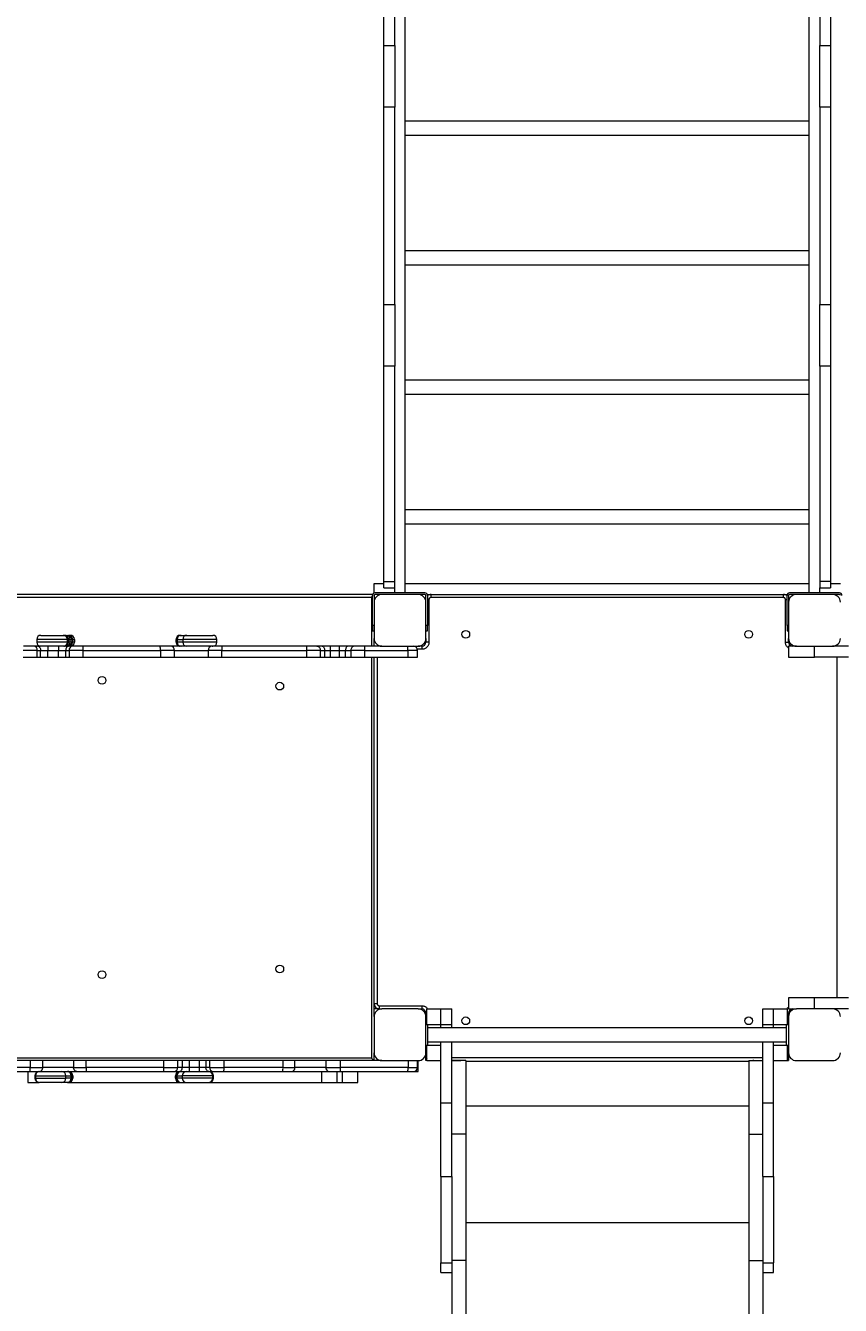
# Model space of a CAD drawing. Header units: millimetres. Extents: x -9110 to 8278, y -6387 to 5914.
# Drawn here: x -1204 to 369, y -1868 to 602 of the extents above; entities that cross this region are included whole.
import ezdxf

# ---------------------------------------------------------------- set-up
doc = ezdxf.new("R2010")
doc.units = ezdxf.units.MM
for name, color, linetype in [('DIKOM_ОБЪЕКТ', 7, 'Continuous'), ('DIKOM_РАЗМЕР_ЗОНА', 7, 'Continuous'), ('DIKOM_РАЗМЕР_ОБЪЕКТА', 7, 'Continuous')]:
    doc.layers.add(name, color=color, linetype=linetype)
doc.styles.add('style1', font='arial.ttf', dxfattribs={"width": 0.8})
doc.dimstyles.new('1-50', dxfattribs={"dimtxt": 300, "dimasz": 200, "dimexe": 100, "dimexo": 0, "dimgap": 100, "dimtad": 1, "dimtxsty": 'style1', "dimcen": 200, "dimclrd": 7, "dimclre": 7, "dimclrt": 7, "dimadec": 1, "dimazin": 2, "dimtfac": 1, "dimtmove": 0, "dimatfit": 2, "dimfxl": 0, "dimlwd": 25, "dimlwe": 18, "dimarcsym": 0})

# ---------------------------------------------------------------- blocks, each defined once
blk = doc.blocks.new('*D9')
at = {"layer": 'Defpoints', "color": 0, "transparency": 16777216}
for p in [(-2194.7, 3914.4), (-7206.9, -3406.5), (-367.7, -3406.5)]:
    blk.add_point(p, dxfattribs=at)
at = {"layer": 'DIKOM_РАЗМЕР_ОБЪЕКТА', "color": 7, "lineweight": 18, "transparency": 16777216}
for p, q in [((-2194.7, 3914.4), (-7306.9, 3914.4)), ((-367.7, -3406.5), (-7306.9, -3406.5))]:
    blk.add_line(p, q, dxfattribs=at)
at = {"layer": 'DIKOM_РАЗМЕР_ОБЪЕКТА', "color": 7, "lineweight": 25, "transparency": 16777216}
blk.add_line((-7206.9, 3714.4), (-7206.9, -3206.5), dxfattribs=at)
at = {"layer": 'DIKOM_РАЗМЕР_ОБЪЕКТА', "color": 7, "transparency": 16777216}
for points in [[(-7240.3, 3714.4), (-7173.6, 3714.4), (-7206.9, 3914.4)], [(-7240.3, -3206.5), (-7173.6, -3206.5), (-7206.9, -3406.5)]]:
    blk.add_solid(points, dxfattribs=at)
at = {"layer": 'DIKOM_РАЗМЕР_ОБЪЕКТА', "color": 7, "transparency": 16777216, "insert": (-7460.2, 292.3), "char_height": 300, "attachment_point": 5, "rotation": 90, "style": 'style1'}
blk.add_mtext('7300', dxfattribs=at)
blk = doc.blocks.new('*D10')
at = {"layer": 'Defpoints', "color": 0, "transparency": 16777216}
for p in [(-3851.3, 5914.4), (-8660.2, -5406.5), (-497.8, -5406.5)]:
    blk.add_point(p, dxfattribs=at)
at = {"layer": 'DIKOM_РАЗМЕР_ЗОНА', "color": 7, "lineweight": 18, "transparency": 16777216}
for p, q in [((-3851.3, 5914.4), (-8760.2, 5914.4)), ((-497.8, -5406.5), (-8760.2, -5406.5))]:
    blk.add_line(p, q, dxfattribs=at)
at = {"layer": 'DIKOM_РАЗМЕР_ЗОНА', "color": 7, "lineweight": 25, "transparency": 16777216}
blk.add_line((-8660.2, 5714.4), (-8660.2, -5206.5), dxfattribs=at)
at = {"layer": 'DIKOM_РАЗМЕР_ЗОНА', "color": 7, "transparency": 16777216}
for points in [[(-8693.5, 5714.4), (-8626.8, 5714.4), (-8660.2, 5914.4)], [(-8693.5, -5206.5), (-8626.8, -5206.5), (-8660.2, -5406.5)]]:
    blk.add_solid(points, dxfattribs=at)
at = {"layer": 'DIKOM_РАЗМЕР_ЗОНА', "color": 7, "transparency": 16777216, "insert": (-8913.4, 268.5), "char_height": 300, "attachment_point": 5, "rotation": 90, "style": 'style1'}
blk.add_mtext('11300', dxfattribs=at)
blk = doc.blocks.new('*D11')
at = {"layer": 'Defpoints', "color": 0, "transparency": 16777216}
for p in [(-6509.9, 304), (6278.2, -1263), (6278.2, -4310)]:
    blk.add_point(p, dxfattribs=at)
at = {"layer": 'DIKOM_РАЗМЕР_ОБЪЕКТА', "color": 7, "lineweight": 18, "transparency": 16777216}
for p, q in [((-6509.9, 304), (-6509.9, -4410)), ((6278.2, -1263), (6278.2, -4410))]:
    blk.add_line(p, q, dxfattribs=at)
at = {"layer": 'DIKOM_РАЗМЕР_ОБЪЕКТА', "color": 7, "lineweight": 25, "transparency": 16777216}
blk.add_line((-6309.9, -4310), (6078.2, -4310), dxfattribs=at)
at = {"layer": 'DIKOM_РАЗМЕР_ОБЪЕКТА', "color": 7, "transparency": 16777216}
for points in [[(-6309.9, -4276.6), (-6309.9, -4343.3), (-6509.9, -4310)], [(6078.2, -4276.6), (6078.2, -4343.3), (6278.2, -4310)]]:
    blk.add_solid(points, dxfattribs=at)
at = {"layer": 'DIKOM_РАЗМЕР_ОБЪЕКТА', "color": 7, "transparency": 16777216, "insert": (-27.3, -4056.8), "char_height": 300, "attachment_point": 5, "style": 'style1'}
blk.add_mtext('12800', dxfattribs=at)

msp = doc.modelspace()

# ---------------------------------------------------------------- linework, layer by layer
at = {"layer": 'DIKOM_ОБЪЕКТ', "color": 7, "linetype": 'Continuous', "lineweight": 15}
for p, q in [((-471.248, -493.032), (-471.248, 1000.968)), ((308.752, -493.032), (308.752, 1000.968)), ((-512.248, 563.492), (-512.248, 979.111)), ((-491.248, 563.492), (-491.248, 979.111)), ((328.752, 979.111), (328.752, 563.492)), ((349.752, 979.111), (349.752, 563.492)), ((-512.248, 563.492), (-491.248, 563.492)), ((-512.248, 444.445), (-512.248, 563.492)), ((-491.248, 563.492), (-491.248, 444.445)), ((328.752, 563.492), (349.752, 563.492)), ((328.752, 444.445), (328.752, 563.492)), ((349.752, 563.492), (349.752, 444.445)), ((-491.248, 444.445), (-512.248, 444.445)), ((-512.248, 63.492), (-512.248, 444.445)), ((-491.248, 63.492), (-491.248, 444.445)), ((349.752, 444.445), (328.752, 444.445)), ((328.752, 444.445), (328.752, 63.492)), ((349.752, 444.445), (349.752, 63.492)), ((308.752, 417.468), (-471.248, 417.468)), ((-471.248, 390.468), (308.752, 390.468)), ((308.752, 167.468), (-471.248, 167.468)), ((-471.248, 140.468), (308.752, 140.468)), ((-512.248, 63.492), (-491.248, 63.492)), ((-512.248, -55.555), (-512.248, 63.492)), ((-491.248, 63.492), (-491.248, -55.555)), ((328.752, 63.492), (349.752, 63.492)), ((328.752, -55.555), (328.752, 63.492)), ((349.752, 63.492), (349.752, -55.555)), ((-491.248, -55.555), (-512.248, -55.555)), ((-512.248, -471.174), (-512.248, -55.555)), ((-491.248, -471.174), (-491.248, -55.555)), ((349.752, -55.555), (328.752, -55.555)), ((328.752, -55.555), (328.752, -471.174)), ((349.752, -55.555), (349.752, -471.174)), ((308.752, -82.532), (-471.248, -82.532)), ((-471.248, -109.532), (308.752, -109.532)), ((308.752, -332.532), (-471.248, -332.532)), ((-471.248, -359.532), (308.752, -359.532)), ((-530.813, -493.283), (-530.813, -475.032)), ((-530.813, -475.032), (-512.248, -475.032)), ((-433.248, -493.032), (-529.248, -493.032)), ((-512.248, -471.174), (-491.248, -471.174)), ((-512.248, -483.032), (-512.248, -471.174)), ((-512.248, -483.032), (-491.248, -483.032)), ((-491.248, -483.032), (-491.248, -471.174)), ((-491.248, -493.032), (-491.248, -483.032)), ((-471.248, -475.032), (308.752, -475.032)), ((366.752, -493.032), (270.752, -493.032)), ((349.752, -471.174), (328.752, -471.174)), ((328.752, -471.174), (328.752, -483.032)), ((328.752, -483.032), (349.752, -483.032)), ((328.752, -493.032), (328.752, -483.032)), ((349.752, -471.174), (349.752, -483.032)), ((349.752, -475.032), (369.187, -475.032)), ((-533.831, -496.032), (-2030.52, -496.032)), ((-2026.248, -501.032), (-536.248, -501.032)), ((-536.248, -501.032), (-536.248, -596.032)), ((-534.248, -556.032), (-534.248, -498.032)), ((-531.248, -498.032), (-531.248, -511.032)), ((-531.248, -511.032), (-531.248, -581.032)), ((-516.248, -496.032), (-529.248, -496.032)), ((-446.248, -496.032), (-516.248, -496.032)), ((-433.248, -496.032), (-446.248, -496.032)), ((-431.248, -511.032), (-431.248, -498.032)), ((-431.248, -581.032), (-431.248, -511.032)), ((-428.665, -496.032), (266.169, -496.032)), ((-428.248, -498.032), (-428.248, -556.032)), ((-425.248, -506.032), (-428.248, -506.032)), ((-425.248, -506.032), (-425.248, -588.032)), ((-421.248, -502.032), (-421.248, -496.032)), ((258.752, -502.032), (-421.248, -502.032)), ((258.752, -502.032), (258.752, -496.032)), ((262.752, -588.032), (262.752, -506.032)), ((262.752, -506.032), (265.752, -506.032)), ((265.752, -556.032), (265.752, -498.032)), ((268.752, -498.032), (268.752, -511.032)), ((268.752, -511.032), (268.752, -581.032)), ((283.752, -496.032), (270.752, -496.032)), ((353.752, -496.032), (283.752, -496.032)), ((366.752, -496.032), (353.752, -496.032)), ((-531.248, -556.032), (-534.248, -556.032)), ((-534.248, -556.032), (-534.248, -566.032)), ((-534.248, -566.032), (-531.248, -566.032)), ((-428.248, -556.032), (-431.248, -556.032)), ((-431.248, -566.032), (-428.248, -566.032)), ((-428.248, -566.032), (-428.248, -556.032)), ((268.752, -556.032), (265.752, -556.032)), ((265.752, -556.032), (265.752, -566.032)), ((265.752, -566.032), (268.752, -566.032)), ((-1182.19, -583.032), (-1182.19, -588.032)), ((-1123.195, -583.032), (-1182.19, -583.032)), ((-1123.195, -588.032), (-1182.19, -588.032)), ((-1131.193, -575.032), (-1128.854, -575.032)), ((-1125.245, -575.032), (-1122.355, -575.032)), ((-1123.195, -588.032), (-1123.195, -583.032)), ((-1123.195, -583.032), (-1120.855, -583.032)), ((-1120.855, -588.032), (-1123.195, -588.032)), ((-1121.221, -575.032), (-1117.562, -575.032)), ((-1120.855, -588.032), (-1120.855, -583.032)), ((-1120.855, -583.032), (-1117.658, -583.032)), ((-1117.658, -588.032), (-1120.855, -588.032)), ((-1117.658, -588.032), (-1117.658, -583.032)), ((-1117.658, -583.032), (-1114.769, -583.032)), ((-1114.769, -588.032), (-1117.658, -588.032)), ((-1114.769, -583.032), (-1114.769, -588.032)), ((-1113.222, -583.032), (-1114.769, -583.032)), ((-1113.222, -588.032), (-1114.769, -588.032)), ((-1113.222, -588.032), (-1113.222, -583.032)), ((-1113.222, -583.032), (-1109.564, -583.032)), ((-1109.564, -588.032), (-1113.222, -588.032)), ((-1109.564, -583.032), (-1109.564, -588.032)), ((-1109.559, -583.032), (-1109.564, -583.032)), ((-1109.559, -588.032), (-1109.564, -588.032)), ((-1109.559, -588.032), (-1109.559, -583.032)), ((-913.406, -583.032), (-913.406, -588.032)), ((-913.366, -583.032), (-913.406, -583.032)), ((-913.366, -588.032), (-913.406, -588.032)), ((-913.366, -588.032), (-913.366, -583.032)), ((-913.366, -583.032), (-911.479, -583.032)), ((-911.479, -588.032), (-913.366, -588.032)), ((-911.479, -583.032), (-911.479, -588.032)), ((-911.438, -583.032), (-911.479, -583.032)), ((-911.438, -588.032), (-911.479, -588.032)), ((-911.438, -583.032), (-900.469, -583.032)), ((-911.438, -588.032), (-911.438, -583.032)), ((-900.469, -588.032), (-911.438, -588.032)), ((-905.377, -575.032), (-903.624, -575.032)), ((-903.449, -575.032), (-892.48, -575.032)), ((-900.469, -583.032), (-900.469, -588.032)), ((-834.514, -583.032), (-900.469, -583.032)), ((-834.514, -588.032), (-900.469, -588.032)), ((-834.514, -588.032), (-834.514, -583.032)), ((-531.248, -596.032), (-531.248, -581.032)), ((-431.248, -581.032), (-431.248, -588.032)), ((-425.248, -588.032), (-431.248, -588.032)), ((262.752, -588.032), (268.752, -588.032)), ((268.752, -588.032), (268.752, -581.032)), ((-1181.139, -604.032), (-1208.193, -604.032)), ((-1208.193, -617.032), (-1181.139, -617.032)), ((-1181.139, -617.032), (-1181.139, -604.032)), ((-1181.139, -604.032), (-1174.797, -604.032)), ((-1181.139, -617.032), (-1174.797, -617.032)), ((-1174.797, -617.032), (-1174.797, -604.032)), ((-1174.797, -604.032), (-1160.927, -604.032)), ((-1174.797, -617.032), (-1160.927, -617.032)), ((-1160.927, -596.032), (-1160.927, -604.032)), ((-1140.122, -596.032), (-1160.927, -596.032)), ((-1160.927, -617.032), (-1160.927, -604.032)), ((-1160.927, -604.032), (-1140.122, -604.032)), ((-1160.927, -617.032), (-1140.122, -617.032)), ((-1140.122, -596.032), (-1140.122, -604.032)), ((-1140.122, -604.032), (-1126.251, -604.032)), ((-1140.122, -617.032), (-1140.122, -604.032)), ((-1140.122, -617.032), (-1126.251, -617.032)), ((-1126.251, -604.032), (-1119.916, -604.032)), ((-1126.251, -617.032), (-1126.251, -604.032)), ((-1126.251, -617.032), (-1119.916, -617.032)), ((-1092.877, -604.032), (-1119.916, -604.032)), ((-1119.916, -604.032), (-1119.916, -617.032)), ((-1119.916, -617.032), (-1092.877, -617.032)), ((-943.901, -596.032), (-1093.091, -596.032)), ((-1092.877, -617.032), (-1092.877, -604.032)), ((-1092.877, -604.032), (-943.687, -604.032)), ((-1092.877, -617.032), (-943.687, -617.032)), ((-943.687, -604.032), (-943.687, -617.032)), ((-916.231, -604.032), (-943.687, -604.032)), ((-943.687, -617.032), (-916.231, -617.032)), ((-916.231, -617.032), (-916.231, -604.032)), ((-916.231, -604.032), (-851.249, -604.032)), ((-916.231, -617.032), (-851.249, -617.032)), ((-825.254, -604.032), (-851.249, -604.032)), ((-851.249, -604.032), (-851.249, -617.032)), ((-851.249, -617.032), (-825.254, -617.032)), ((-825.254, -617.032), (-825.254, -604.032)), ((-825.254, -604.032), (-661.711, -604.032)), ((-825.254, -617.032), (-661.711, -617.032)), ((-661.326, -596.032), (-824.869, -596.032)), ((-634.876, -604.032), (-661.711, -604.032)), ((-661.711, -604.032), (-661.711, -617.032)), ((-661.711, -617.032), (-634.876, -617.032)), ((-634.876, -617.032), (-634.876, -604.032)), ((-634.876, -604.032), (-626.521, -604.032)), ((-634.876, -617.032), (-626.521, -617.032)), ((-626.521, -617.032), (-626.521, -604.032)), ((-626.521, -604.032), (-615.126, -604.032)), ((-626.521, -617.032), (-615.126, -617.032)), ((-598.128, -596.032), (-615.429, -596.032)), ((-615.126, -617.032), (-615.126, -604.032)), ((-615.126, -604.032), (-597.825, -604.032)), ((-615.126, -617.032), (-597.825, -617.032)), ((-597.825, -604.032), (-586.152, -604.032)), ((-597.825, -617.032), (-597.825, -604.032)), ((-597.825, -617.032), (-586.152, -617.032)), ((-586.152, -604.032), (-575.933, -604.032)), ((-586.152, -617.032), (-586.152, -604.032)), ((-586.152, -617.032), (-575.933, -617.032)), ((-549.073, -604.032), (-575.933, -604.032)), ((-575.933, -604.032), (-575.933, -617.032)), ((-575.933, -617.032), (-549.073, -617.032)), ((-516.248, -596.032), (-549.534, -596.032)), ((-549.073, -617.032), (-549.073, -604.032)), ((-549.073, -604.032), (-466.097, -604.032)), ((-549.073, -617.032), (-466.097, -617.032)), ((-536.248, -617.032), (-536.248, -1391.032)), ((-531.248, -1311.032), (-531.248, -617.032)), ((-525.248, -617.032), (-525.248, -1286.032)), ((-516.248, -596.032), (-446.248, -596.032)), ((-466.097, -604.032), (-466.097, -617.032)), ((-447.248, -604.032), (-466.097, -604.032)), ((-466.097, -617.032), (-447.248, -617.032)), ((-439.248, -602.032), (-447.502, -602.032)), ((-447.248, -617.032), (-447.248, -604.032)), ((-439.248, -596.032), (-446.248, -596.032)), ((-439.248, -596.032), (-439.248, -602.032)), ((268.752, -596.032), (268.752, -617.032)), ((283.752, -596.032), (268.752, -596.032)), ((268.752, -617.032), (318.752, -617.032)), ((283.752, -596.032), (353.752, -596.032)), ((318.752, -617.032), (318.752, -596.032)), ((384.497, -617.032), (318.752, -617.032)), ((384.497, -596.032), (353.752, -596.032)), ((362.752, -1275.032), (362.752, -617.032)), ((268.752, -1275.032), (268.752, -1296.032)), ((318.752, -1275.032), (268.752, -1275.032)), ((318.752, -1296.032), (318.752, -1275.032)), ((384.497, -1275.032), (318.752, -1275.032)), ((-525.248, -1286.032), (-531.248, -1286.032)), ((-521.248, -1296.032), (-531.248, -1296.032)), ((-521.248, -1290.032), (-439.248, -1290.032)), ((-521.248, -1290.032), (-521.248, -1296.032)), ((-521.248, -1296.032), (-516.248, -1296.032)), ((-446.248, -1296.032), (-516.248, -1296.032)), ((-446.248, -1296.032), (-439.248, -1296.032)), ((-439.248, -1290.032), (-439.248, -1296.032)), ((-431.248, -1304.032), (-431.248, -1311.032)), ((-429.248, -1304.032), (-431.248, -1304.032)), ((-429.248, -1296.032), (-402.248, -1296.032)), ((-429.248, -1326.032), (-429.248, -1296.032)), ((-402.248, -1326.032), (-402.248, -1296.032)), ((-402.248, -1296.032), (-381.248, -1296.032)), ((-402.248, -1326.032), (-402.248, -1296.032)), ((-381.248, -1326.032), (-381.248, -1296.032)), ((218.752, -1296.032), (239.752, -1296.032)), ((218.752, -1326.032), (218.752, -1296.032)), ((239.752, -1296.032), (266.752, -1296.032)), ((239.752, -1326.032), (239.752, -1296.032)), ((239.752, -1326.032), (239.752, -1296.032)), ((266.752, -1326.032), (266.752, -1296.032)), ((266.752, -1304.032), (268.752, -1304.032)), ((268.752, -1296.032), (283.752, -1296.032)), ((268.752, -1311.032), (268.752, -1304.032)), ((353.752, -1296.032), (283.752, -1296.032)), ((384.497, -1296.032), (353.752, -1296.032)), ((-531.248, -1311.032), (-531.248, -1381.032)), ((-431.248, -1381.032), (-431.248, -1311.032)), ((-431.248, -1326.032), (-427.248, -1326.032)), ((-427.248, -1366.032), (-427.248, -1326.032)), ((-427.248, -1326.032), (-402.248, -1326.032)), ((264.752, -1332.532), (-427.248, -1332.532)), ((-402.248, -1332.532), (-402.248, -1326.032)), ((-402.248, -1326.032), (-381.248, -1326.032)), ((-381.248, -1332.532), (-381.248, -1326.032)), ((218.752, -1326.032), (239.752, -1326.032)), ((218.752, -1332.532), (218.752, -1326.032)), ((239.752, -1332.532), (239.752, -1326.032)), ((239.752, -1326.032), (264.752, -1326.032)), ((264.752, -1326.032), (268.752, -1326.032)), ((264.752, -1366.032), (264.752, -1326.032)), ((268.752, -1311.032), (268.752, -1381.032)), ((-531.248, -1396.032), (-531.248, -1381.032)), ((-431.248, -1366.032), (-427.248, -1366.032)), ((-431.248, -1381.032), (-431.248, -1386.032)), ((-429.248, -1396.029), (-429.248, -1366.029)), ((-427.248, -1359.532), (264.752, -1359.532)), ((-427.248, -1366.029), (-402.248, -1366.029)), ((-402.248, -1366.029), (-402.248, -1359.532)), ((-402.248, -1477.183), (-402.248, -1359.532)), ((-381.248, -1477.183), (-381.248, -1359.532)), ((218.752, -1477.183), (218.752, -1359.532)), ((239.752, -1366.029), (239.752, -1359.532)), ((239.752, -1477.183), (239.752, -1359.532)), ((239.752, -1366.029), (264.752, -1366.029)), ((264.752, -1366.032), (268.752, -1366.032)), ((266.752, -1396.029), (266.752, -1366.029)), ((268.752, -1386.032), (268.752, -1381.032)), ((-536.248, -1391.032), (-2026.248, -1391.032)), ((-1194.927, -1396.032), (-1354.303, -1396.032)), ((-1194.927, -1396.032), (-1194.927, -1409.032)), ((-1170.431, -1396.032), (-1194.927, -1396.032)), ((-1170.431, -1409.032), (-1170.431, -1396.032)), ((-1111.38, -1396.032), (-1170.431, -1396.032)), ((-1111.38, -1396.032), (-1111.38, -1409.032)), ((-1086.932, -1396.032), (-1111.38, -1396.032)), ((-1086.932, -1409.032), (-1086.932, -1396.032)), ((-937.554, -1396.032), (-1086.932, -1396.032)), ((-937.554, -1396.032), (-937.554, -1409.032)), ((-910.236, -1396.032), (-937.554, -1396.032)), ((-910.236, -1409.032), (-910.236, -1396.032)), ((-901.498, -1396.032), (-910.236, -1396.032)), ((-901.498, -1396.032), (-901.498, -1409.032)), ((-888.292, -1396.032), (-901.498, -1396.032)), ((-888.292, -1396.032), (-888.292, -1409.032)), ((-868.688, -1396.032), (-888.292, -1396.032)), ((-868.688, -1396.032), (-868.688, -1409.032)), ((-855.755, -1396.032), (-868.688, -1396.032)), ((-855.755, -1396.032), (-855.755, -1409.032)), ((-848.668, -1396.032), (-855.755, -1396.032)), ((-848.668, -1396.032), (-848.668, -1409.032)), ((-820.852, -1396.032), (-848.668, -1396.032)), ((-820.852, -1409.032), (-820.852, -1396.032)), ((-707.037, -1396.032), (-820.852, -1396.032)), ((-707.037, -1396.032), (-707.037, -1409.032)), ((-683.85, -1396.032), (-707.037, -1396.032)), ((-683.85, -1409.032), (-683.85, -1396.032)), ((-624.546, -1396.032), (-683.85, -1396.032)), ((-624.546, -1396.032), (-624.546, -1409.032)), ((-596.095, -1396.032), (-624.546, -1396.032)), ((-596.095, -1409.032), (-596.095, -1396.032)), ((-516.248, -1396.032), (-596.095, -1396.032)), ((-516.248, -1396.032), (-446.248, -1396.032)), ((-465.71, -1396.032), (-465.71, -1409.032)), ((-447.248, -1409.032), (-447.248, -1396.032)), ((-446.248, -1417.032), (-446.248, -1396.032)), ((-431.248, -1396.032), (-431.248, -1386.032)), ((-429.248, -1386.032), (-431.248, -1386.032)), ((-429.248, -1396.032), (-431.248, -1396.032)), ((-429.248, -1396.029), (-402.248, -1396.029)), ((-429.248, -1396.029), (-429.248, -1396.038)), ((-429.248, -1396.038), (-402.248, -1396.038)), ((-381.248, -1390.032), (218.752, -1390.032)), ((-354.248, -1396.032), (-381.248, -1396.032)), ((-381.248, -1396.032), (-363.748, -1396.032)), ((-363.748, -1396.032), (-363.748, -1394.532)), ((-354.248, -1396.032), (-354.248, -1537.908)), ((191.752, -1397.533), (-354.248, -1397.533)), ((191.752, -1396.032), (218.752, -1396.032)), ((191.752, -1396.032), (191.752, -1537.908)), ((201.252, -1396.032), (201.252, -1394.532)), ((201.252, -1396.032), (218.752, -1396.032)), ((239.752, -1396.029), (266.752, -1396.029)), ((239.752, -1396.038), (266.752, -1396.038)), ((266.752, -1386.032), (268.752, -1386.032)), ((266.752, -1396.029), (266.752, -1396.038)), ((266.752, -1396.032), (268.752, -1396.032)), ((268.752, -1386.032), (268.752, -1396.032)), ((283.752, -1396.032), (353.752, -1396.032)), ((-1354.52, -1417.032), (-1195.144, -1417.032)), ((-1194.927, -1409.032), (-1354.303, -1409.032)), ((-1199.546, -1417.032), (-1199.546, -1438.032)), ((-1194.927, -1409.032), (-1170.431, -1409.032)), ((-1186.009, -1425.032), (-1186.009, -1430.032)), ((-1184.917, -1425.032), (-1186.009, -1425.032)), ((-1184.917, -1430.032), (-1186.009, -1430.032)), ((-1184.96, -1425.032), (-1184.96, -1430.032)), ((-1184.96, -1425.032), (-1125.978, -1425.032)), ((-1184.96, -1430.032), (-1125.978, -1430.032)), ((-1111.38, -1409.032), (-1170.431, -1409.032)), ((-1125.978, -1430.032), (-1125.978, -1425.032)), ((-1125.978, -1425.032), (-1115.53, -1425.032)), ((-1115.53, -1430.032), (-1125.978, -1430.032)), ((-1115.53, -1425.032), (-1115.53, -1430.032)), ((-1115.53, -1425.032), (-1115.512, -1425.032)), ((-1115.53, -1430.032), (-1115.512, -1430.032)), ((-1115.512, -1430.032), (-1115.512, -1425.032)), ((-1115.512, -1425.032), (-1115.084, -1425.032)), ((-1115.084, -1430.032), (-1115.512, -1430.032)), ((-1115.084, -1425.032), (-1115.084, -1430.032)), ((-1115.084, -1425.032), (-1113.881, -1425.032)), ((-1115.084, -1430.032), (-1113.881, -1430.032)), ((-1113.881, -1430.032), (-1113.881, -1425.032)), ((-1113.881, -1425.032), (-1112.716, -1425.032)), ((-1112.716, -1430.032), (-1113.881, -1430.032)), ((-1112.716, -1425.032), (-1112.716, -1430.032)), ((-1112.716, -1425.032), (-1112.696, -1425.032)), ((-1112.716, -1430.032), (-1112.696, -1430.032)), ((-1112.696, -1430.032), (-1112.696, -1425.032)), ((-1111.38, -1409.032), (-1086.932, -1409.032)), ((-937.554, -1409.032), (-1086.932, -1409.032)), ((-1086.703, -1417.032), (-937.325, -1417.032)), ((-937.554, -1409.032), (-910.236, -1409.032)), ((-914.634, -1425.032), (-914.634, -1430.032)), ((-914.614, -1425.032), (-914.634, -1425.032)), ((-914.614, -1430.032), (-914.634, -1430.032)), ((-914.614, -1425.032), (-913.449, -1425.032)), ((-914.614, -1430.032), (-914.614, -1425.032)), ((-913.449, -1430.032), (-914.614, -1430.032)), ((-912.246, -1425.032), (-913.449, -1425.032)), ((-913.449, -1425.032), (-913.449, -1430.032)), ((-912.246, -1430.032), (-913.449, -1430.032)), ((-912.246, -1430.032), (-912.246, -1425.032)), ((-912.246, -1425.032), (-911.818, -1425.032)), ((-911.818, -1430.032), (-912.246, -1430.032)), ((-911.818, -1425.032), (-911.818, -1430.032)), ((-911.8, -1425.032), (-911.818, -1425.032)), ((-911.8, -1430.032), (-911.818, -1430.032)), ((-911.8, -1425.032), (-901.352, -1425.032)), ((-911.8, -1430.032), (-911.8, -1425.032)), ((-901.352, -1430.032), (-911.8, -1430.032)), ((-901.498, -1409.032), (-910.236, -1409.032)), ((-888.292, -1409.032), (-901.498, -1409.032)), ((-901.352, -1425.032), (-901.352, -1430.032)), ((-842.37, -1425.032), (-901.352, -1425.032)), ((-842.37, -1430.032), (-901.352, -1430.032)), ((-868.688, -1409.032), (-888.292, -1409.032)), ((-888.068, -1417.032), (-868.465, -1417.032)), ((-855.755, -1409.032), (-868.688, -1409.032)), ((-848.668, -1409.032), (-855.755, -1409.032)), ((-850.183, -1417.032), (-850.122, -1417.032)), ((-848.668, -1409.032), (-820.852, -1409.032)), ((-842.413, -1425.032), (-841.321, -1425.032)), ((-842.413, -1430.032), (-841.321, -1430.032)), ((-842.37, -1430.032), (-842.37, -1425.032)), ((-841.321, -1430.032), (-841.321, -1425.032)), ((-821.252, -1417.032), (-707.438, -1417.032)), ((-707.037, -1409.032), (-820.852, -1409.032)), ((-707.037, -1409.032), (-683.85, -1409.032)), ((-624.546, -1409.032), (-683.85, -1409.032)), ((-632.541, -1417.032), (-632.541, -1438.032)), ((-624.546, -1409.032), (-596.095, -1409.032)), ((-602.714, -1438.032), (-602.714, -1417.032)), ((-596.71, -1417.032), (-466.325, -1417.032)), ((-465.71, -1409.032), (-596.095, -1409.032)), ((-592.658, -1417.032), (-592.658, -1438.032)), ((-562.658, -1438.032), (-562.658, -1417.032)), ((-465.71, -1409.032), (-447.248, -1409.032)), ((-454.82, -1417.032), (-446.248, -1417.032)), ((-1199.546, -1438.032), (-1178.37, -1438.032)), ((-1177.964, -1438.032), (-1177.975, -1438.032)), ((-1177.097, -1438.032), (-1177.208, -1438.032)), ((-1123.525, -1438.032), (-1133.973, -1438.032)), ((-1122.759, -1438.032), (-1123.244, -1438.032)), ((-1121.876, -1438.032), (-1122.759, -1438.032)), ((-1120.711, -1438.032), (-1121.876, -1438.032)), ((-1120.696, -1438.032), (-906.977, -1438.032)), ((-906.619, -1438.032), (-905.454, -1438.032)), ((-905.454, -1438.032), (-904.571, -1438.032)), ((-904.571, -1438.032), (-904.155, -1438.032)), ((-903.805, -1438.032), (-893.357, -1438.032)), ((-850.208, -1438.032), (-850.122, -1438.032)), ((-848.965, -1438.032), (-632.541, -1438.032)), ((-632.541, -1438.032), (-602.714, -1438.032)), ((-602.714, -1438.032), (-592.658, -1438.032)), ((-592.658, -1438.032), (-562.658, -1438.032)), ((-402.248, -1477.183), (-381.248, -1477.183)), ((-402.248, -1619.933), (-402.248, -1477.183)), ((-381.248, -1619.933), (-381.248, -1477.183)), ((218.752, -1477.183), (239.752, -1477.183)), ((218.752, -1619.933), (218.752, -1477.183)), ((239.752, -1619.933), (239.752, -1477.183)), ((191.752, -1484.071), (-354.248, -1484.071)), ((-354.248, -1537.908), (-381.248, -1537.908)), ((-354.248, -1537.908), (-354.248, -1781.841)), ((191.752, -1537.908), (218.752, -1537.908)), ((191.752, -1537.908), (191.752, -1781.841)), ((-402.248, -1619.933), (-381.248, -1619.933)), ((-402.248, -1619.933), (-402.248, -1786.077)), ((-381.248, -1619.933), (-381.248, -1783.339)), ((218.752, -1619.933), (239.752, -1619.933)), ((218.752, -1619.933), (218.752, -1783.339)), ((239.752, -1619.933), (239.752, -1786.077)), ((191.752, -1709.047), (-354.248, -1709.047)), ((-402.248, -1786.077), (-381.248, -1786.077)), ((-402.248, -1804.938), (-402.248, -1786.077)), ((-354.248, -1781.841), (-381.248, -1781.841)), ((-381.248, -1783.339), (-381.248, -2464.9)), ((-354.248, -1781.841), (-354.248, -2464.9)), ((191.752, -1781.841), (218.752, -1781.841)), ((191.752, -1781.841), (191.752, -2464.9)), ((218.752, -1783.339), (218.752, -2464.9)), ((218.752, -1786.077), (239.752, -1786.077)), ((239.752, -1804.938), (239.752, -1786.077)), ((-402.248, -1804.938), (-381.248, -1804.938)), ((218.752, -1804.938), (239.752, -1804.938))]:
    msp.add_line(p, q, dxfattribs=at)
at = {"layer": 'DIKOM_ОБЪЕКТ', "color": 7, "linetype": 'Continuous', "lineweight": 15, "flags": 128}
for points in [[(-534.248, -499.032), (-534.538, -499.321), (-535.38, -500.163), (-536.248, -501.032)], [(-1180.346, -596.032), (-1179.263, -596.185), (-1178.222, -596.641), (-1177.263, -597.38), (-1176.423, -598.375), (-1175.733, -599.587), (-1175.22, -600.97), (-1174.904, -602.471), (-1174.797, -604.032)], [(-1120.703, -596.032), (-1121.785, -596.185), (-1122.826, -596.641), (-1123.785, -597.38), (-1124.626, -598.375), (-1125.316, -599.587), (-1125.829, -600.97), (-1126.145, -602.471), (-1126.251, -604.032)], [(-641.647, -596.032), (-640.326, -596.185), (-639.056, -596.641), (-637.885, -597.38), (-636.859, -598.375), (-636.017, -599.587), (-635.391, -600.97), (-635.006, -602.471), (-634.876, -604.032)], [(-631.382, -596.032), (-630.434, -596.185), (-629.522, -596.641), (-628.682, -597.38), (-627.945, -598.375), (-627.34, -599.587), (-626.891, -600.97), (-626.615, -602.471), (-626.521, -604.032)], [(-581.786, -596.032), (-582.637, -596.185), (-583.457, -596.641), (-584.212, -597.38), (-584.873, -598.375), (-585.416, -599.587), (-585.82, -600.97), (-586.068, -602.471), (-586.152, -604.032)], [(-569.231, -596.032), (-570.538, -596.185), (-571.795, -596.641), (-572.954, -597.38), (-573.97, -598.375), (-574.803, -599.587), (-575.422, -600.97), (-575.804, -602.471), (-575.933, -604.032)], [(-531.248, -1396.032), (-531.344, -1395.936), (-531.629, -1395.651), (-532.091, -1395.189), (-532.712, -1394.567), (-533.47, -1393.809), (-534.335, -1392.945), (-535.273, -1392.007), (-536.248, -1391.032)], [(-1177.18, -1417.032), (-1175.863, -1416.878), (-1174.597, -1416.423), (-1173.43, -1415.683), (-1172.408, -1414.688), (-1171.568, -1413.476), (-1170.945, -1412.093), (-1170.561, -1410.592), (-1170.431, -1409.032)], [(-1104.632, -1417.032), (-1105.948, -1416.878), (-1107.214, -1416.423), (-1108.381, -1415.683), (-1109.404, -1414.688), (-1110.243, -1413.476), (-1110.866, -1412.093), (-1111.25, -1410.592), (-1111.38, -1409.032)], [(-906.556, -1417.032), (-905.569, -1416.878), (-904.62, -1416.423), (-903.746, -1415.683), (-902.979, -1414.688), (-902.35, -1413.476), (-901.883, -1412.093), (-901.595, -1410.592), (-901.498, -1409.032)], [(-850.358, -1417.032), (-851.411, -1416.878), (-852.424, -1416.423), (-853.357, -1415.683), (-854.175, -1414.688), (-854.846, -1413.476), (-855.344, -1412.093), (-855.652, -1410.592), (-855.755, -1409.032)], [(-690.434, -1417.032), (-689.15, -1416.878), (-687.915, -1416.423), (-686.777, -1415.683), (-685.779, -1414.688), (-684.96, -1413.476), (-684.352, -1412.093), (-683.977, -1410.592), (-683.85, -1409.032)]]:
    msp.add_lwpolyline(points, dxfattribs=at)
at = {"layer": 'DIKOM_ОБЪЕКТ', "color": 7, "linetype": 'Continuous', "lineweight": 15}
for centre in [(-354.248, -573.032), (191.752, -573.032), (-1056.248, -662.032), (-713.248, -673.032), (-1056.248, -1230.032), (-713.248, -1219.032), (-354.248, -1319.032), (191.752, -1319.032)]:
    msp.add_circle(centre, 7.5, dxfattribs=at)
for centre, radius, start, end in [((-529.248, -498.032), 5, 90, 180), ((-433.248, -498.032), 5, 0, 90), ((270.752, -498.032), 5, 90, 180), ((366.752, -498.032), 5, 0, 90), ((-529.248, -498.032), 2, 90, 180), ((-516.248, -511.032), 15, 90, 180), ((-446.248, -511.032), 15, 0, 90), ((-433.248, -498.032), 2, 0, 90), ((-421.248, -506.032), 10, 90, 134.427004), ((258.752, -506.032), 10, 45.572996, 90), ((270.752, -498.032), 2, 90, 180), ((283.752, -511.032), 15, 90, 180), ((353.752, -511.032), 15, 0, 90), ((366.752, -498.032), 2, 0, 90), ((-1174.19, -583.032), 8, 90, 180), ((-1174.19, -588.032), 8, 180, 270), ((-1131.194, -583.031), 7.999, 359.995955, 89.994759), ((-1131.194, -588.032), 7.999, 270.005254, 0.004031), ((-1128.854, -583.031), 7.999, 359.993529, 89.997185), ((-1128.854, -588.032), 7.999, 270.002828, 0.006457), ((-1125.457, -582.83), 7.801, 358.520439, 88.440065), ((-1125.457, -588.233), 7.801, 271.559948, 1.479547), ((-1122.567, -582.83), 7.801, 358.518731, 88.439976), ((-1121.221, -583.031), 7.999, 359.993529, 89.997185), ((-1121.221, -588.032), 7.999, 270.002828, 0.006457), ((-1122.65, -588.202), 7.883, 284.553604, 1.23585), ((-1117.563, -583.031), 7.999, 359.995955, 89.994759), ((-1117.563, -588.032), 7.999, 270.005254, 0.004031), ((-1117.559, -583.032), 8, 0, 90), ((-1117.559, -588.032), 8, 270, 0), ((-905.406, -583.032), 8, 90, 180), ((-905.406, -588.032), 8, 180, 270), ((-905.372, -583.026), 7.995, 90.038315, 180.039324), ((-905.372, -588.037), 7.995, 179.960689, 269.961672), ((-903.479, -583.032), 8, 90, 180), ((-903.479, -588.032), 8, 180, 270), ((-903.443, -583.026), 7.995, 90.039999, 180.037641), ((-903.443, -588.037), 7.995, 179.962373, 269.959988), ((-892.474, -583.026), 7.995, 90.039288, 180.038352), ((-892.474, -588.037), 7.995, 179.961662, 269.960699), ((-842.514, -583.032), 8, 0, 90), ((-842.514, -588.032), 8, 270, 0), ((-516.248, -581.032), 15, 180, 270), ((-446.248, -581.032), 15, 270, 0), ((-439.248, -588.032), 8, 270, 0), ((283.752, -581.032), 15, 180, 270), ((276.752, -588.032), 8, 180, 270), ((353.752, -581.032), 15, 270, 0), ((-1188.674, -603.562), 7.549, 356.431194, 85.921081), ((-1112.383, -603.561), 7.548, 94.086006, 183.575264), ((-1167.468, -602.029), 74.618, 358.462435, 4.610414), ((-1018.278, -602.029), 74.618, 358.462435, 4.610414), ((-924.006, -603.806), 7.778, 358.340276, 88.237856), ((-843.574, -603.705), 7.681, 92.666328, 182.439505), ((-783.409, -602.036), 41.893, 171.758993, 182.729881), ((-619.896, -602.036), 41.863, 171.753348, 182.732118), ((-668.17, -602.035), 53.082, 357.844486, 6.494026), ((-650.869, -602.035), 53.082, 357.844486, 6.494026), ((-584.163, -602.038), 35.147, 356.747901, 9.839384), ((-501.181, -602.038), 35.14, 356.748397, 9.842291), ((-455.248, -604.032), 8, 0, 90), ((-521.248, -1286.032), 10, 180, 270), ((-516.248, -1311.032), 15, 90, 180), ((-446.248, -1311.032), 15, 0, 90), ((-439.248, -1304.032), 8, 0, 90), ((283.752, -1311.032), 15, 90, 180), ((276.752, -1304.032), 8, 90, 180), ((353.752, -1311.032), 15, 0, 90), ((-516.248, -1381.032), 15, 180, 270), ((-446.248, -1381.032), 15, 270, 0), ((283.752, -1381.032), 15, 180, 270), ((353.752, -1381.032), 15, 270, 0), ((-421.248, -1386.032), 10, 180, 216.869898), ((258.752, -1386.032), 10, 323.130102, 0), ((-1268.976, -1411.026), 74.076, 355.34996, 1.543071), ((-1178.009, -1425.032), 8, 90, 180), ((-1178.009, -1430.032), 8, 180, 270), ((-1176.96, -1425.032), 8, 90, 180), ((-1176.96, -1430.032), 8, 180, 270), ((-1177.145, -1424.704), 7.672, 90.467785, 149.776211), ((-1133.976, -1425.029), 7.998, 359.983417, 89.981567), ((-1133.976, -1430.034), 7.998, 270.018433, 0.016583), ((-1123.528, -1425.029), 7.998, 359.983417, 89.981567), ((-1123.528, -1430.034), 7.998, 270.018433, 0.016583), ((-1123.512, -1425.032), 8, 0, 90), ((-1123.512, -1430.032), 8, 270, 0), ((-1122.925, -1424.872), 7.842, 358.834147, 88.784337), ((-1122.925, -1430.191), 7.842, 271.215663, 1.165853), ((-1121.878, -1425.029), 7.997, 359.980729, 89.984256), ((-1121.878, -1430.034), 7.997, 270.015744, 0.019271), ((-1120.714, -1425.029), 7.998, 359.983417, 89.981567), ((-1120.714, -1430.034), 7.998, 270.018433, 0.016583), ((-1120.696, -1425.032), 8, 0, 90), ((-1120.696, -1430.032), 8, 270, 0), ((-1016.898, -1411.031), 70.063, 178.364574, 184.913016), ((-867.301, -1411.025), 70.281, 178.374714, 184.902876), ((-917.796, -1409.476), 7.573, 273.814863, 3.362603), ((-906.634, -1425.032), 8, 90, 180), ((-906.634, -1430.032), 8, 180, 270), ((-906.616, -1425.029), 7.998, 90.018433, 180.016583), ((-906.616, -1430.034), 7.998, 179.983417, 269.981567), ((-905.451, -1425.03), 7.999, 100.06408, 180.013429), ((-905.451, -1430.034), 7.998, 179.984128, 269.980857), ((-904.405, -1424.872), 7.842, 91.215663, 181.165853), ((-904.405, -1430.191), 7.842, 178.834147, 268.784337), ((-903.818, -1425.032), 8, 90, 180), ((-903.818, -1430.032), 8, 180, 270), ((-903.802, -1425.029), 7.998, 90.018433, 180.016583), ((-903.802, -1430.034), 7.998, 179.983417, 269.981567), ((-893.354, -1425.029), 7.998, 90.018433, 180.016583), ((-893.354, -1430.034), 7.998, 179.983417, 269.981567), ((-816.616, -1411.029), 71.705, 178.403831, 184.802099), ((-797.074, -1411.033), 71.643, 178.399359, 184.803159), ((-850.37, -1425.032), 8, 0, 90), ((-850.37, -1430.032), 8, 270, 0), ((-850.185, -1424.704), 7.672, 30.223789, 89.532215), ((-849.321, -1425.032), 8, 0, 90), ((-849.321, -1430.032), 8, 270, 0), ((-841.125, -1409.493), 7.557, 176.49897, 266.009703), ((-861.073, -1411.027), 40.27, 351.424337, 2.839696), ((-747.258, -1411.027), 40.27, 351.424337, 2.839696), ((-617.022, -1409.513), 7.539, 176.341574, 265.801277), ((-622.561, -1411.02), 26.54, 346.908926, 4.29745), ((-492.181, -1411.02), 26.545, 346.910594, 4.295782), ((-455.248, -1409.032), 8, 270, 0), ((-1177.145, -1430.359), 7.673, 210.225971, 269.530033), ((-850.185, -1430.359), 7.673, 270.469967, 329.774029)]:
    msp.add_arc(centre, radius, start, end, dxfattribs=at)
for points, knots in [([(-421.248, -502.032), (-421.751, -502.085), (-422.525, -502.167), (-423.456, -502.666), (-424.097, -503.182), (-424.614, -503.823), (-425.112, -504.754), (-425.195, -505.528), (-425.248, -506.032)], [0, 0, 0, 0, 0.23946592, 0.36836506, 0.50001231, 0.63164435, 0.76054836, 1, 1, 1, 1]), ([(262.752, -506.032), (262.699, -505.528), (262.616, -504.754), (262.118, -503.823), (261.601, -503.182), (260.961, -502.666), (260.029, -502.167), (259.255, -502.085), (258.752, -502.032)], [0, 0, 0, 0, 0.23945888, 0.36835803, 0.50000606, 0.63164251, 0.76054554, 1, 1, 1, 1]), ([(-1174.159, -575.032), (-1174.115, -575.032), (-1174.018, -575.032), (-1172.915, -575.032), (-1171.002, -575.032), (-1168.266, -575.032), (-1165.432, -575.032), (-1162.929, -575.032), (-1160.366, -575.032), (-1157.073, -575.032), (-1153.068, -575.032), (-1149.049, -575.032), (-1145.023, -575.032), (-1141.135, -575.032), (-1137.649, -575.032), (-1135.264, -575.032), (-1133.742, -575.032), (-1132.526, -575.032), (-1131.476, -575.032), (-1131.286, -575.032), (-1131.193, -575.032)], [0, 0, 0, 0, 0.05299757, 0.11507872, 0.17974279, 0.24577759, 0.31181134, 0.34418166, 0.37655824, 0.43863983, 0.49721224, 0.55578633, 0.61786622, 0.68252951, 0.74856321, 0.81459833, 0.84696804, 0.87934463, 0.9414274, 1, 1, 1, 1]), ([(-1128.854, -575.032), (-1128.74, -575.032), (-1128.512, -575.032), (-1127.301, -575.032), (-1125.93, -575.032), (-1125.245, -575.032)], [0, 0, 0, 0, 0.33325435, 0.66673671, 1, 1, 1, 1]), ([(-1122.355, -575.032), (-1122.04, -575.032), (-1121.409, -575.032), (-1121.283, -575.032), (-1121.221, -575.032)], [0, 0, 0, 0, 0.50000121, 1, 1, 1, 1]), ([(-892.48, -575.032), (-892.319, -575.032), (-891.989, -575.032), (-890.635, -575.032), (-889.118, -575.032), (-887.248, -575.032), (-884.362, -575.032), (-880.88, -575.032), (-877.854, -575.032), (-874.782, -575.032), (-870.88, -575.032), (-866.198, -575.032), (-861.562, -575.032), (-857.776, -575.032), (-854.846, -575.032), (-852, -575.032), (-848.802, -575.032), (-846.267, -575.032), (-844.704, -575.032), (-843.506, -575.032), (-842.624, -575.032), (-842.607, -575.032), (-842.599, -575.032)], [0, 0, 0, 0, 0.05922474, 0.12199664, 0.15472784, 0.18746267, 0.25423275, 0.32100147, 0.35373108, 0.38646777, 0.44924241, 0.50846521, 0.56769192, 0.63046427, 0.66319273, 0.69592926, 0.76269945, 0.82946908, 0.86219864, 0.89493533, 0.95770731, 1, 1, 1, 1]), ([(-425.248, -588.032), (-425.293, -588.885), (-425.387, -590.644), (-426.166, -593.254), (-427.457, -595.763), (-429.278, -598.001), (-431.517, -599.822), (-434.026, -601.114), (-436.635, -601.893), (-438.394, -601.986), (-439.248, -602.032)], [0, 0, 0, 0, 0.11651547, 0.24000888, 0.36863885, 0.49999708, 0.63136267, 0.75998523, 0.88348338, 1, 1, 1, 1]), ([(268.752, -599.474), (268.097, -598.984), (266.669, -597.916), (264.967, -595.755), (263.668, -593.256), (262.891, -590.644), (262.798, -588.885), (262.752, -588.032)], [0, 0, 0, 0, 0.18228777, 0.39711983, 0.60748035, 0.80944695, 1, 1, 1, 1]), ([(-1188.137, -596.032), (-1188.638, -596.032), (-1189.655, -596.032), (-1191.612, -596.032), (-1193.878, -596.032), (-1196.435, -596.032), (-1199.202, -596.032), (-1202.1, -596.032), (-1205.042, -596.032), (-1207.007, -596.032), (-1207.976, -596.032)], [0, 0, 0, 0, 0.12090953, 0.24526225, 0.37200978, 0.49999332, 0.62798605, 0.75473659, 0.87908773, 1, 1, 1, 1]), ([(-1180.346, -596.032), (-1181.834, -596.032), (-1184.81, -596.032), (-1187.028, -596.032), (-1188.137, -596.032)], [0, 0, 0, 0, 0.50000286, 1, 1, 1, 1]), ([(-1160.927, -596.032), (-1162.699, -596.032), (-1166.277, -596.032), (-1171.452, -596.032), (-1176.289, -596.032), (-1179.002, -596.032), (-1180.346, -596.032)], [0, 0, 0, 0, 0.24769582, 0.49999899, 0.7523086, 1, 1, 1, 1]), ([(-1120.703, -596.032), (-1122.047, -596.032), (-1124.76, -596.032), (-1129.596, -596.032), (-1134.772, -596.032), (-1138.349, -596.032), (-1140.122, -596.032)], [0, 0, 0, 0, 0.2476914, 0.50000101, 0.75230418, 1, 1, 1, 1]), ([(-1112.92, -596.032), (-1114.029, -596.032), (-1116.245, -596.032), (-1119.217, -596.032), (-1120.703, -596.032)], [0, 0, 0, 0, 0.5000004, 1, 1, 1, 1]), ([(-1093.091, -596.032), (-1094.06, -596.032), (-1096.023, -596.032), (-1098.963, -596.032), (-1101.859, -596.032), (-1104.625, -596.032), (-1107.18, -596.032), (-1109.445, -596.032), (-1111.401, -596.032), (-1112.419, -596.032), (-1112.92, -596.032)], [0, 0, 0, 0, 0.12090973, 0.24526215, 0.37201031, 0.49999434, 0.62798086, 0.75472853, 0.87908575, 1, 1, 1, 1]), ([(-923.767, -596.032), (-924.164, -596.032), (-924.971, -596.032), (-926.742, -596.032), (-928.93, -596.032), (-931.52, -596.032), (-934.415, -596.032), (-937.513, -596.032), (-940.696, -596.032), (-942.845, -596.032), (-943.901, -596.032)], [0, 0, 0, 0, 0.12004403, 0.24423719, 0.371359, 0.4999979, 0.62863696, 0.75575319, 0.87994861, 1, 1, 1, 1]), ([(-843.932, -596.032), (-844.839, -596.032), (-846.684, -596.032), (-850.497, -596.032), (-855.074, -596.032), (-860.375, -596.032), (-866.205, -596.032), (-872.362, -596.032), (-878.62, -596.032), (-884.856, -596.032), (-891.06, -596.032), (-897.216, -596.032), (-903.2, -596.032), (-908.789, -596.032), (-913.787, -596.032), (-918.01, -596.032), (-921.435, -596.032), (-922.998, -596.032), (-923.767, -596.032)], [0, 0, 0, 0, 0.06006441, 0.1221699, 0.18571209, 0.2499997, 0.31428649, 0.37783141, 0.43993583, 0.50000006, 0.56006524, 0.62216937, 0.68571196, 0.75000062, 0.81428729, 0.87782982, 0.93993469, 1, 1, 1, 1]), ([(-824.869, -596.032), (-825.846, -596.032), (-827.829, -596.032), (-830.758, -596.032), (-833.612, -596.032), (-836.298, -596.032), (-838.737, -596.032), (-840.851, -596.032), (-842.626, -596.032), (-843.501, -596.032), (-843.932, -596.032)], [0, 0, 0, 0, 0.12080196, 0.24513016, 0.37192701, 0.49999925, 0.62806397, 0.75486629, 0.87919263, 1, 1, 1, 1]), ([(-843.582, -596.032), (-843.233, -596.032), (-842.585, -596.032), (-842.595, -596.032), (-842.599, -596.032)], [0, 0, 0, 0, 0.53727379, 1, 1, 1, 1]), ([(-641.647, -596.032), (-642.177, -596.032), (-643.25, -596.032), (-645.252, -596.032), (-647.531, -596.032), (-650.068, -596.032), (-652.788, -596.032), (-655.606, -596.032), (-658.468, -596.032), (-660.373, -596.032), (-661.326, -596.032)], [0, 0, 0, 0, 0.12117337, 0.2455616, 0.37220291, 0.49999945, 0.62779958, 0.75443581, 0.87722885, 1, 1, 1, 1]), ([(-631.382, -596.032), (-633.344, -596.032), (-637.267, -596.032), (-640.187, -596.032), (-641.647, -596.032)], [0, 0, 0, 0, 0.50000201, 1, 1, 1, 1]), ([(-615.429, -596.032), (-616.853, -596.032), (-619.718, -596.032), (-623.884, -596.032), (-627.854, -596.032), (-630.211, -596.032), (-631.382, -596.032)], [0, 0, 0, 0, 0.24852638, 0.50000895, 0.75148374, 1, 1, 1, 1]), ([(-581.786, -596.032), (-583.016, -596.032), (-585.491, -596.032), (-589.581, -596.032), (-593.825, -596.032), (-596.699, -596.032), (-598.128, -596.032)], [0, 0, 0, 0, 0.24851468, 0.49999564, 0.75148323, 1, 1, 1, 1]), ([(-569.231, -596.032), (-570.081, -596.032), (-571.783, -596.032), (-574.807, -596.032), (-578.111, -596.032), (-580.561, -596.032), (-581.786, -596.032)], [0, 0, 0, 0, 0.25000928, 0.4999938, 0.75000155, 1, 1, 1, 1]), ([(-549.534, -596.032), (-550.48, -596.032), (-552.374, -596.032), (-555.223, -596.032), (-558.032, -596.032), (-560.75, -596.032), (-563.29, -596.032), (-565.571, -596.032), (-567.593, -596.032), (-568.685, -596.032), (-569.231, -596.032)], [0, 0, 0, 0, 0.12281302, 0.24562584, 0.37224221, 0.49999809, 0.62776208, 0.75438244, 0.87719572, 1, 1, 1, 1]), ([(-525.248, -1286.032), (-525.195, -1286.535), (-525.112, -1287.309), (-524.613, -1288.24), (-524.097, -1288.881), (-523.456, -1289.397), (-522.525, -1289.896), (-521.751, -1289.978), (-521.248, -1290.032)], [0, 0, 0, 0, 0.23945672, 0.36836407, 0.50000485, 0.63165901, 0.76056199, 1, 1, 1, 1]), ([(-439.248, -1290.032), (-438.394, -1290.077), (-436.636, -1290.171), (-434.024, -1290.948), (-431.525, -1292.247), (-429.363, -1293.949), (-428.295, -1295.376), (-427.805, -1296.032)], [0, 0, 0, 0, 0.19055265, 0.39252285, 0.60287329, 0.81771198, 1, 1, 1, 1]), ([(-1195.144, -1417.032), (-1193.383, -1417.032), (-1189.807, -1417.032), (-1184.796, -1417.032), (-1180.365, -1417.032), (-1178.231, -1417.032), (-1177.18, -1417.032)], [0, 0, 0, 0, 0.24623495, 0.50000416, 0.75376245, 1, 1, 1, 1]), ([(-1177.18, -1417.032), (-1176.189, -1417.032), (-1174.183, -1417.032), (-1170.486, -1417.032), (-1166.298, -1417.032), (-1161.653, -1417.032), (-1156.672, -1417.032), (-1151.476, -1417.032), (-1146.196, -1417.032), (-1140.908, -1417.032), (-1135.619, -1417.032), (-1130.34, -1417.032), (-1125.143, -1417.032), (-1120.162, -1417.032), (-1115.516, -1417.032), (-1111.328, -1417.032), (-1107.63, -1417.032), (-1105.623, -1417.032), (-1104.632, -1417.032)], [0, 0, 0, 0, 0.06077153, 0.12300248, 0.18624125, 0.24999853, 0.3137571, 0.37699682, 0.43922754, 0.5000005, 0.56077271, 0.6230014, 0.68624257, 0.74999896, 0.81375805, 0.87699702, 0.93922757, 1, 1, 1, 1]), ([(-1104.632, -1417.032), (-1103.582, -1417.032), (-1101.452, -1417.032), (-1097.031, -1417.032), (-1092.03, -1417.032), (-1088.461, -1417.032), (-1086.703, -1417.032)], [0, 0, 0, 0, 0.24624543, 0.49999749, 0.75374904, 1, 1, 1, 1]), ([(-937.325, -1417.032), (-936.342, -1417.032), (-934.348, -1417.032), (-931.362, -1417.032), (-928.422, -1417.032), (-925.618, -1417.032), (-923.035, -1417.032), (-920.754, -1417.032), (-918.796, -1417.032), (-917.788, -1417.032), (-917.292, -1417.032)], [0, 0, 0, 0, 0.12079147, 0.24511792, 0.37191909, 0.50000078, 0.62808517, 0.75488601, 0.87921156, 1, 1, 1, 1]), ([(-917.292, -1417.032), (-916.336, -1417.032), (-914.425, -1417.032), (-910.804, -1417.032), (-907.971, -1417.032), (-906.556, -1417.032)], [0, 0, 0, 0, 0.33321337, 0.66679509, 1, 1, 1, 1]), ([(-906.556, -1417.032), (-905.225, -1417.032), (-902.541, -1417.032), (-897.921, -1417.032), (-893.049, -1417.032), (-889.72, -1417.032), (-888.068, -1417.032)], [0, 0, 0, 0, 0.24800099, 0.49999237, 0.75199006, 1, 1, 1, 1]), ([(-868.465, -1417.032), (-866.818, -1417.032), (-863.498, -1417.032), (-858.703, -1417.032), (-854.202, -1417.032), (-851.632, -1417.032), (-850.358, -1417.032)], [0, 0, 0, 0, 0.24800094, 0.50000082, 0.75199253, 1, 1, 1, 1]), ([(-850.358, -1417.032), (-848.678, -1417.032), (-845.318, -1417.032), (-842.873, -1417.032), (-841.651, -1417.032)], [0, 0, 0, 0, 0.50000241, 1, 1, 1, 1]), ([(-841.651, -1417.032), (-841.141, -1417.032), (-840.105, -1417.032), (-838.099, -1417.032), (-835.766, -1417.032), (-833.128, -1417.032), (-830.272, -1417.032), (-827.284, -1417.032), (-824.258, -1417.032), (-822.244, -1417.032), (-821.252, -1417.032)], [0, 0, 0, 0, 0.12069748, 0.2450155, 0.37185253, 0.50000351, 0.62814601, 0.75499152, 0.87930351, 1, 1, 1, 1]), ([(-707.438, -1417.032), (-705.786, -1417.032), (-702.44, -1417.032), (-697.747, -1417.032), (-693.556, -1417.032), (-691.466, -1417.032), (-690.434, -1417.032)], [0, 0, 0, 0, 0.24669297, 0.49999952, 0.75331093, 1, 1, 1, 1]), ([(-690.434, -1417.032), (-689.381, -1417.032), (-687.249, -1417.032), (-683.371, -1417.032), (-679.01, -1417.032), (-674.205, -1417.032), (-669.086, -1417.032), (-663.777, -1417.032), (-658.415, -1417.032), (-653.074, -1417.032), (-647.763, -1417.032), (-642.493, -1417.032), (-637.339, -1417.032), (-632.436, -1417.032), (-627.906, -1417.032), (-623.87, -1417.032), (-620.354, -1417.032), (-618.493, -1417.032), (-617.574, -1417.032)], [0, 0, 0, 0, 0.06074315, 0.12296735, 0.18622007, 0.24999992, 0.31377751, 0.37703079, 0.43925457, 0.49999855, 0.56074426, 0.62296912, 0.68622085, 0.74999979, 0.81377939, 0.87703168, 0.93925508, 1, 1, 1, 1]), ([(-617.574, -1417.032), (-617.047, -1417.032), (-615.977, -1417.032), (-613.91, -1417.032), (-611.51, -1417.032), (-608.804, -1417.032), (-605.879, -1417.032), (-602.83, -1417.032), (-599.753, -1417.032), (-597.714, -1417.032), (-596.71, -1417.032)], [0, 0, 0, 0, 0.12058284, 0.24487171, 0.37176948, 0.50000078, 0.6282378, 0.75512897, 0.87941847, 1, 1, 1, 1]), ([(-466.325, -1417.032), (-465.629, -1417.032), (-464.199, -1417.032), (-462.115, -1417.032), (-460.136, -1417.032), (-458.387, -1417.032), (-456.97, -1417.032), (-455.965, -1417.032), (-455.357, -1417.032), (-455.284, -1417.032), (-455.248, -1417.032)], [0, 0, 0, 0, 0.11733328, 0.24100095, 0.36927795, 0.50000284, 0.63072353, 0.75900512, 0.88267029, 1, 1, 1, 1]), ([(-1133.973, -1438.032), (-1134.089, -1438.032), (-1134.326, -1438.032), (-1135.662, -1438.032), (-1137.779, -1438.032), (-1140.693, -1438.032), (-1143.648, -1438.032), (-1146.226, -1438.032), (-1148.85, -1438.032), (-1152.192, -1438.032), (-1156.214, -1438.032), (-1160.212, -1438.032), (-1164.176, -1438.032), (-1167.957, -1438.032), (-1171.296, -1438.032), (-1173.529, -1438.032), (-1174.919, -1438.032), (-1175.996, -1438.032), (-1176.828, -1438.032), (-1176.881, -1438.032), (-1176.905, -1438.032)], [0, 0, 0, 0, 0.05890206, 0.12133152, 0.18635884, 0.25276395, 0.31916877, 0.35171852, 0.38427693, 0.44670693, 0.5056106, 0.56451111, 0.62694342, 0.6919683, 0.75837206, 0.8247794, 0.85733071, 0.88988748, 0.95231877, 1, 1, 1, 1]), ([(-893.357, -1438.032), (-893.242, -1438.032), (-893.004, -1438.032), (-891.668, -1438.032), (-889.551, -1438.032), (-886.637, -1438.032), (-883.682, -1438.032), (-881.104, -1438.032), (-878.48, -1438.032), (-875.138, -1438.032), (-871.116, -1438.032), (-867.118, -1438.032), (-863.154, -1438.032), (-859.373, -1438.032), (-856.034, -1438.032), (-853.802, -1438.032), (-852.411, -1438.032), (-851.334, -1438.032), (-850.502, -1438.032), (-850.449, -1438.032), (-850.425, -1438.032)], [0, 0, 0, 0, 0.05890205, 0.12133322, 0.18635897, 0.25276542, 0.31917025, 0.35171915, 0.38427824, 0.44670823, 0.5056118, 0.56451208, 0.62694495, 0.69196982, 0.75837358, 0.82477949, 0.8573308, 0.88988921, 0.95231877, 1, 1, 1, 1]), ([(-850.033, -1438.032), (-849.775, -1438.032), (-849.51, -1438.032), (-849.472, -1438.032), (-849.471, -1438.032)], [0, 0, 0, 0, 0.97467786, 1, 1, 1, 1])]:
    msp.add_open_spline(points, degree=3, knots=knots, dxfattribs=at)
msp.add_open_spline([(265.31, -1296.032), (265.794, -1295.369), (266.763, -1294.043), (268.089, -1293.074), (268.752, -1292.589)], degree=3, dxfattribs=at)

# ---------------------------------------------------------------- dimensions: what is measured, and where the dimension line sits
at = {"layer": 'DIKOM_РАЗМЕР_ЗОНА'}
dim = msp.add_linear_dim(base=(-8660.16, -5406.454), p1=(-3851.314, 5914.391), p2=(-497.849, -5406.454), angle=90, text='11300', dimstyle='1-50', dxfattribs=at)
dim.commit()
dim.dimension.update_dxf_attribs({"geometry": '*D10', "text_midpoint": (-8660.16, 268.455), "dimtype": 160})
at = {"layer": 'DIKOM_РАЗМЕР_ОБЪЕКТА'}
dim = msp.add_linear_dim(base=(-7206.946, -3406.454), p1=(-2194.748, 3914.391), p2=(-367.748, -3406.454), angle=90, text='7300', dimstyle='1-50', dxfattribs=at)
dim.commit()
dim.dimension.update_dxf_attribs({"geometry": '*D9', "text_midpoint": (-7206.946, 292.262), "dimtype": 160})
dim = msp.add_linear_dim(base=(6278.196, -4309.959), p1=(-6509.939, 303.968), p2=(6278.196, -1263.032), text='12800', dimstyle='1-50', dxfattribs=at)
dim.commit()
dim.dimension.update_dxf_attribs({"geometry": '*D11', "text_midpoint": (-27.257, -4309.959), "dimtype": 160})

doc.saveas('drawing.dxf')
